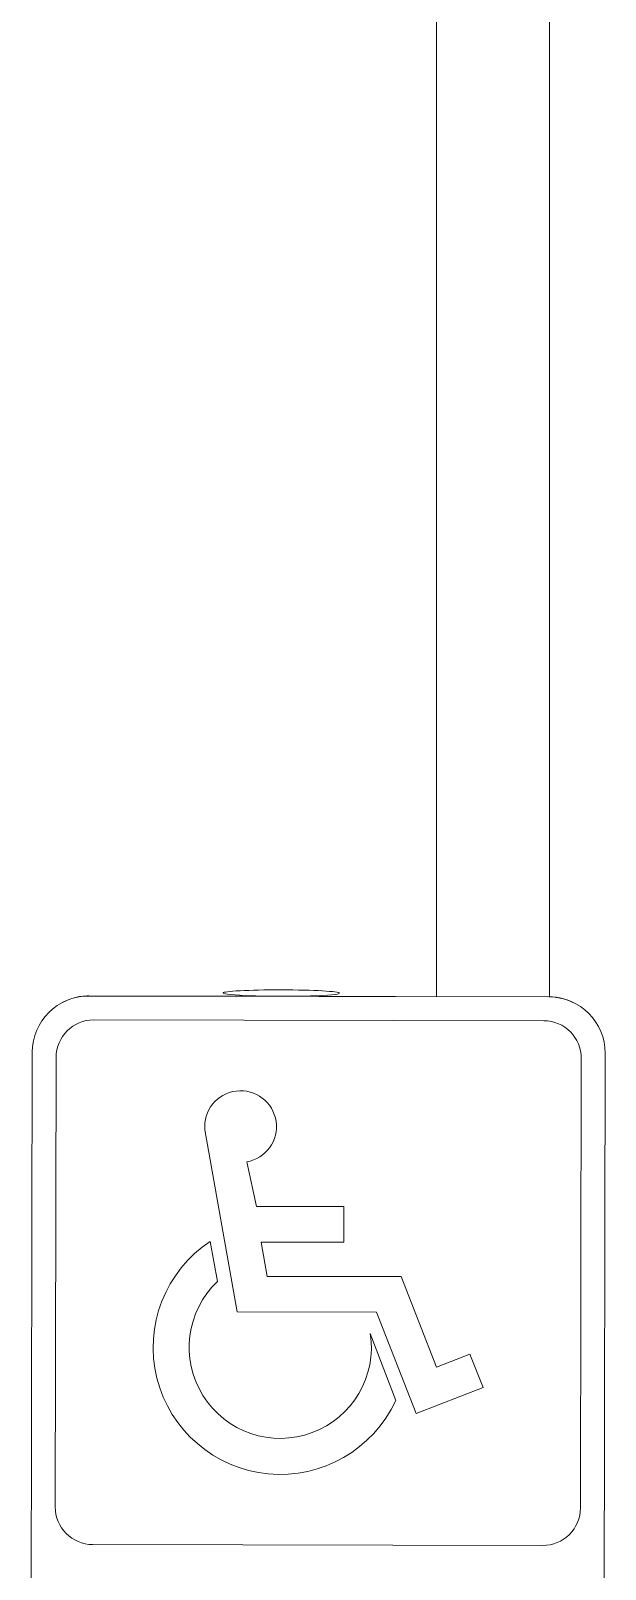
# Model space of a CAD drawing. Header units: metres. Extents: x -199 to 506, y -5 to 23.
# Drawn here: x -184.977 to -184.672, y 0.288 to 1.106 of the extents above; entities that cross this region are included whole.
import ezdxf

# ---------------------------------------------------------------- set-up
doc = ezdxf.new("R2010")
doc.units = ezdxf.units.M
doc.layers.add('26VENT', color=144, linetype='Continuous', lineweight=5)
doc.layers.add('45ESTAC', color=5, linetype='Continuous', lineweight=5)

# ---------------------------------------------------------------- blocks, each defined once
blk = doc.blocks.new('Rectangular Mullion - 60x167-V19-600rNorthElevEjeA Paint')
at = {"layer": '26VENT'}
for p, q in [((-184.76122, 2.1836), (-184.76122, 0.5923)), ((-184.70122, 0.59214), (-184.70122, 2.1836))]:
    blk.add_line(p, q, dxfattribs=at)
blk = doc.blocks.new('Sign - SpeedLimit_Handicap - Handicap-V48-600rNorthElevEjeA Paint')
at = {"layer": '45ESTAC'}
for p, q in [((-184.94628, 0.59272), (-184.70149, 0.59223)), ((-184.70149, 0.59218), (-184.94628, 0.59266)), ((-184.94361, 0.57998), (-184.70421, 0.5795)), ((-184.97634, 0.56277), (-184.97713, 0.16618)), ((-184.97634, 0.56282), (-184.97634, 0.56277)), ((-184.96412, 0.32086), (-184.96365, 0.56005)), ((-184.68425, 0.55949), (-184.68472, 0.3203)), ((-184.67233, 0.16557), (-184.67154, 0.56216)), ((-184.67154, 0.56216), (-184.67154, 0.56222)), ((-184.8845, 0.52141), (-184.86731, 0.42459)), ((-184.85712, 0.48072), (-184.86221, 0.50446)), ((-184.81052, 0.48063), (-184.85712, 0.48072)), ((-184.81055, 0.46167), (-184.81052, 0.48063)), ((-184.87779, 0.4408), (-184.88161, 0.46212)), ((-184.85465, 0.46175), (-184.81055, 0.46167)), ((-184.85142, 0.44352), (-184.85465, 0.46175)), ((-184.78011, 0.44337), (-184.85142, 0.44352)), ((-184.76127, 0.39524), (-184.78011, 0.44337)), ((-184.86731, 0.42459), (-184.79321, 0.42444)), ((-184.79321, 0.42444), (-184.77211, 0.37053)), ((-184.78301, 0.37741), (-184.79653, 0.4132)), ((-184.74347, 0.40219), (-184.76127, 0.39524)), ((-184.73651, 0.38442), (-184.74347, 0.40219)), ((-184.77211, 0.37053), (-184.73651, 0.38442)), ((-184.70476, 0.30037), (-184.94416, 0.30085))]:
    blk.add_line(p, q, dxfattribs=at)
for centre, major_axis, ratio, start_param, end_param in [((-184.94634, 0.56271), (-0.03, 0.00006), 0.998465, 4.712389, 6.283185), ((-184.94634, 0.56276), (-0.03, 0.00006), 0.998465, 5.053905, 5.235988), ((-184.94634, 0.56276), (-0.03, 0.00006), 0.998465, 4.712389, 4.974188), ((-184.84388, 0.59423), (-0.03097, 0.00006), 0.055379, 3.141593, 6.283185), ((-184.84388, 0.59423), (-0.03097, 0.00006), 0.055379, 0, 3.141593), ((-184.70154, 0.56228), (-0.03, 0.00006), 0.998465, 4.18879, 4.712389), ((-184.70154, 0.56222), (-0.03, 0.00006), 0.998465, 3.141593, 4.712389), ((-184.94365, 0.56001), (-0.02, 0.00004), 0.998465, 4.712389, 6.283185), ((-184.70425, 0.55953), (-0.02, 0.00004), 0.998465, 3.141593, 4.712389), ((-184.86551, 0.52322), (-0.01908, 0.00004), 0.998465, 1.746232, 6.380658), ((-184.84441, 0.40572), (-0.06763, 0.00013), 0.998465, 5.296687, 8.994167), ((-184.84441, 0.40572), (-0.04846, 0.0001), 0.998465, 5.474155, 9.581969), ((-184.94412, 0.32082), (-0.02, 0.00004), 0.998465, 0, 1.570796), ((-184.70472, 0.32034), (-0.02, 0.00004), 0.998465, 1.570796, 3.141593)]:
    blk.add_ellipse(centre, major_axis=major_axis, ratio=ratio, start_param=start_param, end_param=end_param, dxfattribs=at)

msp = doc.modelspace()

# ---------------------------------------------------------------- block references
at = {"layer": '26VENT'}
msp.add_blockref('Rectangular Mullion - 60x167-V19-600rNorthElevEjeA Paint', (0, 0), dxfattribs=at)
at = {"layer": '45ESTAC'}
msp.add_blockref('Sign - SpeedLimit_Handicap - Handicap-V48-600rNorthElevEjeA Paint', (0, 0), dxfattribs=at)

doc.saveas('drawing.dxf')
